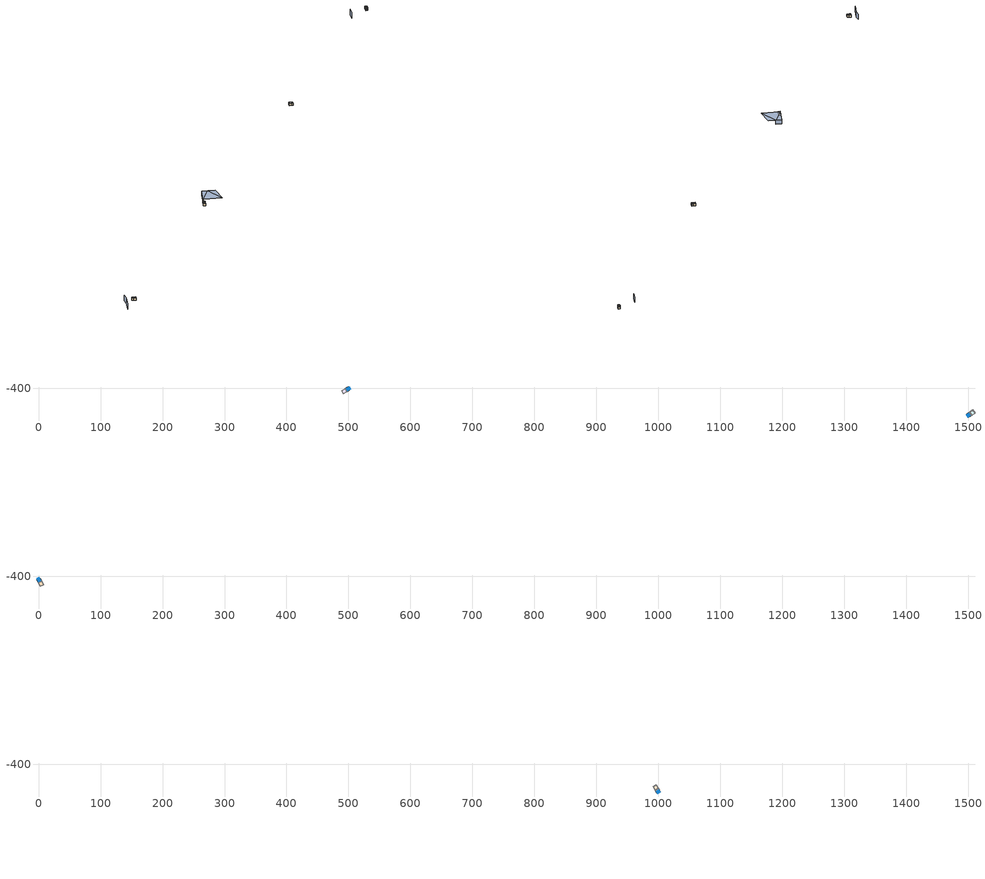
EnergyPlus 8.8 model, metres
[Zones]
1Perim
 floor adiabatic (115mmSandLimeBrick): 501.41,-403.38 497.55,-405.59 494.57,-400.38 498.42,-398.17 z0
 wall outside (U0-5): 501.41,-403.38 498.42,-398.17 z0:6.32
 wall to 1Core (115mmSandLimeBrick): 494.57,-400.38 497.55,-405.59 z0:6.32
 wall adiabatic (115mmSandLimeBrick): 498.42,-398.17 494.57,-400.38 / 497.55,-405.59 501.41,-403.38 z0:6.32
 window (Single): 501.36,-403.29 498.47,-398.26 z0.85:2.16
 ceiling adiabatic (115mmSandLimeBrick): 501.41,-403.38 498.42,-398.17 495.85,-399.65 498.84,-404.85 z6.32
 roof outside (U0-4): 498.84,-404.85 495.85,-399.65 494.57,-400.38 497.55,-405.59 z6.32
1Core
 floor adiabatic (115mmSandLimeBrick): 497.55,-405.59 491.86,-408.85 488.88,-403.65 494.57,-400.38 z0
 wall adiabatic (115mmSandLimeBrick): 494.57,-400.38 488.88,-403.65 491.86,-408.85 497.55,-405.59 z0:6.32
 ceiling adiabatic (115mmSandLimeBrick): 497.55,-405.59 494.57,-400.38 490.77,-402.56 493.76,-407.76 z6.32
 roof outside (U0-4): 493.76,-407.76 490.77,-402.56 488.88,-403.65 491.86,-408.85 z6.32
3Perim
 floor adiabatic (115mmSandLimeBrick): 1498.46,-440.68 1502.19,-438.27 1505.44,-443.31 1501.71,-445.72 z0
 wall outside (U0-5): 1498.46,-440.68 1501.71,-445.72 z0:6.32
 wall to 3Core (115mmSandLimeBrick): 1505.44,-443.31 1502.19,-438.27 z0:6.32
 wall adiabatic (115mmSandLimeBrick): 1501.71,-445.72 1505.44,-443.31 / 1502.19,-438.27 1498.46,-440.68 z0:6.32
 window (Single): 1498.51,-440.77 1501.66,-445.64 z0.85:2.16
 ceiling adiabatic (115mmSandLimeBrick): 1498.46,-440.68 1501.71,-445.72 1504.2,-444.12 1500.94,-439.08 z6.32
 roof outside (U0-4): 1500.94,-439.08 1504.2,-444.12 1505.44,-443.31 1502.19,-438.27 z6.32
3Core
 floor adiabatic (115mmSandLimeBrick): 1502.19,-438.27 1507.7,-434.71 1510.95,-439.75 1505.44,-443.31 z0
 wall adiabatic (115mmSandLimeBrick): 1505.44,-443.31 1510.95,-439.75 1507.7,-434.71 1502.19,-438.27 z0:6.32
 ceiling adiabatic (115mmSandLimeBrick): 1502.19,-438.27 1505.44,-443.31 1509.12,-440.94 1505.86,-435.9 z6.32
 roof outside (U0-4): 1505.86,-435.9 1509.12,-440.94 1510.95,-439.75 1507.7,-434.71 z6.32
0Perim
 floor adiabatic (115mmSandLimeBrick): 2.66,-403.69 4.85,-407.55 -0.37,-410.51 -2.56,-406.65 z6.32
 wall outside (U0-5): 2.66,-403.69 -2.56,-406.65 z6.32:12.64
 wall to 0Core (115mmSandLimeBrick): -0.37,-410.51 4.85,-407.55 z6.32:12.64
 wall adiabatic (115mmSandLimeBrick): -2.56,-406.65 -0.37,-410.51 / 4.85,-407.55 2.66,-403.69 z6.32:12.64
 window (Single): 2.57,-403.74 -2.47,-406.6 z7.17:11.09
 ceiling adiabatic (115mmSandLimeBrick): 2.66,-403.69 -2.56,-406.65 -1.1,-409.23 4.12,-406.27 z12.64
 roof outside (U0-4): 4.12,-406.27 -1.1,-409.23 -0.37,-410.51 4.85,-407.55 z12.64
0Core
 floor adiabatic (115mmSandLimeBrick): 4.85,-407.55 8.08,-413.26 2.87,-416.22 -0.37,-410.51 z6.32
 wall adiabatic (115mmSandLimeBrick): -0.37,-410.51 2.87,-416.22 8.08,-413.26 4.85,-407.55 z6.32:12.64
 ceiling adiabatic (115mmSandLimeBrick): 4.85,-407.55 -0.37,-410.51 1.79,-414.32 7.01,-411.36 z12.64
 roof outside (U0-4): 7.01,-411.36 1.79,-414.32 2.87,-416.22 8.08,-413.26 z12.64
2Perim
 floor adiabatic (115mmSandLimeBrick): 997.42,-445.45 995.02,-441.71 1000.08,-438.47 1002.47,-442.21 z12.64
 wall outside (U0-5): 997.42,-445.45 1002.47,-442.21 z12.64:18.96
 wall to 2Core (115mmSandLimeBrick): 1000.08,-438.47 995.02,-441.71 z12.64:18.96
 wall adiabatic (115mmSandLimeBrick): 1002.47,-442.21 1000.08,-438.47 / 995.02,-441.71 997.42,-445.45 z12.64:18.96
 window (Single): 997.5,-445.39 1002.39,-442.27 z13.49:17.41
 ceiling adiabatic (115mmSandLimeBrick): 997.42,-445.45 1002.47,-442.21 1000.87,-439.72 995.82,-442.95 z18.96
 roof outside (U0-4): 995.82,-442.95 1000.87,-439.72 1000.08,-438.47 995.02,-441.71 z18.96
2Core
 floor adiabatic (115mmSandLimeBrick): 995.02,-441.71 991.48,-436.18 996.54,-432.95 1000.08,-438.47 z12.64
 wall adiabatic (115mmSandLimeBrick): 1000.08,-438.47 996.54,-432.95 991.48,-436.18 995.02,-441.71 z12.64:18.96
 ceiling adiabatic (115mmSandLimeBrick): 995.02,-441.71 1000.08,-438.47 997.72,-434.79 992.66,-438.02 z18.96
 roof outside (U0-4): 992.66,-438.02 997.72,-434.79 996.54,-432.95 991.48,-436.18 z18.96
shading: -35.15,-408 -11.09,-394.41 / -11.09,-394.41 -3,-384.88 / 1450.64,-420.87 1465.41,-411.29 z0:16.97; 540.83,-393.77 533.11,-380.27 / 533.11,-380.27 499.18,-399.5 z0:12.96; 551,-411.78 540.83,-393.77 525.49,-441.94 z12.96; 499.18,-399.5 525.49,-441.94 540.83,-393.77 z12.96; 499.18,-399.5 540.83,-393.77 533.11,-380.27 z12.96
[Site:GroundTemperature:BuildingSurface]
14, 14, 14, 14, 14, 14, 14, 14, 14, 14, 14, 14
[Site:GroundReflectance]
0.2, 0.2, 0.2, 0.2, 0.2, 0.2, 0.2, 0.2, 0.2, 0.2, 0.2, 0.2
[Site:GroundReflectance:SnowModifier]
1, 1
[Building]
Building: North Axis {deg}=0; Terrain=Suburbs; Loads Convergence Tolerance Value=.04; Temperature Convergence Tolerance Value {deltaC}=.4; Solar Distribution=MinimalShadowing; Maximum Number of Warmup Days=25
[Construction]
115mmSandLimeBrick: Plaster_0.005_115mmSandLimeBrick, Sand-Lime Brick_0.08_115mmSandLimeBrick, Plaster_0.08_115mmSandLimeBrick
U0-5: XPS Board_0.01_U0-5, General Concrete_0.2_U0-5
U0-4: XPS Board_0.06_U0-4, General Concrete_0.2_U0-4
Single: Generic Clear Glass 6mm_0.006_Single
[Material] Roughness=Rough; Thermal Absorptance=0.9
Name | Thickness {m} | Conductivity {W/m-K} | Density {kg/m3} | Specific Heat {J/kg-K} | Solar Absorptance | Visible Absorptance
Plaster_0.005_115mmSandLimeBrick | 0.005 | 1 | 2000 | 1130 | 0.6 | 0.6
Sand-Lime Brick_0.08_115mmSandLimeBrick | 0.08 | 0.56 | 1200 | 1000 | 0.6 | 0.6
Plaster_0.08_115mmSandLimeBrick | 0.08 | 1 | 2000 | 1130 | 0.6 | 0.6
XPS Board_0.01_U0-5 | 0.01 | 0.034 | 35 | 1400 | 0.6 | 0.6
General Concrete_0.2_U0-5; General Concrete_0.2_U0-4 | 0.2 | 2 | 2400 | 950 | 0.7 | 0.7
XPS Board_0.06_U0-4 | 0.06 | 0.034 | 35 | 1400 | 0.6 | 0.6
[WindowMaterial:Glazing]
Generic Clear Glass 6mm_0.006_Single: Optical Data Type=SpectralAverage; Window Glass Spectral Data Set=SpectralAverage; Thickness {m}=0.006; Solar Transmittance at Normal Incidence=0.68; Front Side Solar Reflectance at Normal Incidence=0.09; Back Side Solar Reflectance at Normal Incidence=0.1; Visible Transmittance at Normal Incidence=0.81; Front Side Visible Reflectance at Normal Incidence=0.11; Back Side Visible Reflectance at Normal Incidence=0.12; Infrared Transmittance at Normal Incidence=0; Front Side Infrared Hemispherical Emissivity=0.2; Back Side Infrared Hemispherical Emissivity=0.2; Conductivity {W/m-K}=0.9; Dirt Correction Factor for Solar and Visible Transmittance=1
[EnergyManagementSystem:Sensor]
Name | Output:Variable or Output:Meter Index Key | Output:Variable or Output:Meter
OutdoorTemp | Environment | Site Outdoor Air Drybulb Temperature
OutdoorRelHumid | Environment | Site Outdoor Air Relative Humidity
USRNATVENT_0Perim; USRNATVENT_1Perim; USRNATVENT_2Perim; USRNATVENT_3Perim | AllOff | Schedule Value
[Zone] Type=1; Multiplier=1; Zone Inside Convection Algorithm=TARP; Zone Outside Convection Algorithm=DOE-2
Name | Volume {m3} | Floor Area {m2}
0Perim; 1Perim; 2Perim; 3Perim | 168.435 | 26.6559
0Core; 1Core; 2Core; 3Core | 248.741 | 39.3647
[People] Number of People Schedule=60HrWk; Number of People Calculation Method=People/Area; People per Zone Floor Area {person/m2}=0.25; Fraction Radiant=0.3; Sensible Heat Fraction=AUTOCALCULATE; Carbon Dioxide Generation Rate {m3/s-W}=3.82e-08; Enable ASHRAE 55 Comfort Warnings=No; Mean Radiant Temperature Calculation Type=ZoneAveraged; Clothing Insulation Calculation Method=DynamicClothingModelASHRAE55; Thermal Comfort Model 1 Type=AdaptiveASH55
Name | Zone or ZoneList | Activity Level Schedule | Work Efficiency Schedule | Air Velocity Schedule
People 0Perim | 0Perim | 0PerimPeopleActivity | 0PerimWorkEfficiency | 0PerimAirVelocity
People 0Core | 0Core | 0CorePeopleActivity | 0CoreWorkEfficiency | 0CoreAirVelocity
People 1Perim | 1Perim | 1PerimPeopleActivity | 1PerimWorkEfficiency | 1PerimAirVelocity
People 1Core | 1Core | 1CorePeopleActivity | 1CoreWorkEfficiency | 1CoreAirVelocity
People 2Perim | 2Perim | 2PerimPeopleActivity | 2PerimWorkEfficiency | 2PerimAirVelocity
People 2Core | 2Core | 2CorePeopleActivity | 2CoreWorkEfficiency | 2CoreAirVelocity
People 3Perim | 3Perim | 3PerimPeopleActivity | 3PerimWorkEfficiency | 3PerimAirVelocity
People 3Core | 3Core | 3CorePeopleActivity | 3CoreWorkEfficiency | 3CoreAirVelocity
[ElectricEquipment] Schedule=AllOn; Design Level Calculation Method=Watts/Area; Watts per Zone Floor Area {W/m2}=35; Fraction Latent=0; Fraction Radiant=.2; Fraction Lost=0
Name | Zone or ZoneList
0Perim Equipment 1 | 0Perim
0Core Equipment 1 | 0Core
1Perim Equipment 1 | 1Perim
1Core Equipment 1 | 1Core
2Perim Equipment 1 | 2Perim
2Core Equipment 1 | 2Core
3Perim Equipment 1 | 3Perim
3Core Equipment 1 | 3Core
[Lights] Schedule=AllOn; Design Level Calculation Method=Watts/Area; Watts per Zone Floor Area {W/m2}=20; Return Air Fraction=0; Fraction Radiant=.42; Fraction Visible=.18; Fraction Replaceable=1
Name | Zone or ZoneList
0Perim General lighting | 0Perim
0Core General lighting | 0Core
1Perim General lighting | 1Perim
1Core General lighting | 1Core
2Perim General lighting | 2Perim
2Core General lighting | 2Core
3Perim General lighting | 3Perim
3Core General lighting | 3Core
[ZoneControl:Thermostat]
Name | Zone or ZoneList | Control Type Schedule | Control 1
0Perim Thermostat | 0Perim | 0PerimZoneControlTypeSched | Dual Setpoint - Zone 0Perim
0Core Thermostat | 0Core | 0CoreZoneControlTypeSched | Dual Setpoint - Zone 0Core
1Perim Thermostat | 1Perim | 1PerimZoneControlTypeSched | Dual Setpoint - Zone 1Perim
1Core Thermostat | 1Core | 1CoreZoneControlTypeSched | Dual Setpoint - Zone 1Core
2Perim Thermostat | 2Perim | 2PerimZoneControlTypeSched | Dual Setpoint - Zone 2Perim
2Core Thermostat | 2Core | 2CoreZoneControlTypeSched | Dual Setpoint - Zone 2Core
3Perim Thermostat | 3Perim | 3PerimZoneControlTypeSched | Dual Setpoint - Zone 3Perim
3Core Thermostat | 3Core | 3CoreZoneControlTypeSched | Dual Setpoint - Zone 3Core
[ThermostatSetpoint:DualSetpoint]
Name | Heating Setpoint Temperature Schedule | Cooling Setpoint Temperature Schedule
Dual Setpoint - Zone 0Perim | 0PerimHeating_SP_Sch | 0PerimCooling_SP_Sch
Dual Setpoint - Zone 0Core | 0CoreHeating_SP_Sch | 0CoreCooling_SP_Sch
Dual Setpoint - Zone 1Perim | 1PerimHeating_SP_Sch | 1PerimCooling_SP_Sch
Dual Setpoint - Zone 1Core | 1CoreHeating_SP_Sch | 1CoreCooling_SP_Sch
Dual Setpoint - Zone 2Perim | 2PerimHeating_SP_Sch | 2PerimCooling_SP_Sch
Dual Setpoint - Zone 2Core | 2CoreHeating_SP_Sch | 2CoreCooling_SP_Sch
Dual Setpoint - Zone 3Perim | 3PerimHeating_SP_Sch | 3PerimCooling_SP_Sch
Dual Setpoint - Zone 3Core | 3CoreHeating_SP_Sch | 3CoreCooling_SP_Sch
[Zone equipment]
0Perim: 0Perim Ideal Loads Air
0Core: 0Core Ideal Loads Air
1Perim: 1Perim Ideal Loads Air
1Core: 1Core Ideal Loads Air
2Perim: 2Perim Ideal Loads Air
2Core: 2Core Ideal Loads Air
3Perim: 3Perim Ideal Loads Air
3Core: 3Core Ideal Loads Air
[ZoneHVAC:IdealLoadsAirSystem] Maximum Heating Supply Air Temperature {C}=30; Minimum Cooling Supply Air Temperature {C}=18; Maximum Heating Supply Air Humidity Ratio {kgWater/kgDryAir}=0.01; Minimum Cooling Supply Air Humidity Ratio {kgWater/kgDryAir}=0.008; Heating Limit=NoLimit; Maximum Heating Air Flow Rate {m3/s}=100; Cooling Limit=NoLimit; Maximum Cooling Air Flow Rate {m3/s}=100; Heating Availability Schedule=AllOn; Cooling Availability Schedule=AllOn; Dehumidification Control Type=None; Humidification Control Type=None; Demand Controlled Ventilation Type=OccupancySchedule; Outdoor Air Economizer Type=NoEconomizer; Heat Recovery Type=None; Sensible Heat Recovery Effectiveness=0.7; Latent Heat Recovery Effectiveness=0.65
Name | Design Specification Outdoor Air Object
0Perim Ideal Loads Air | 0PerimMinFreshAir
0Core Ideal Loads Air | 0CoreMinFreshAir
1Perim Ideal Loads Air | 1PerimMinFreshAir
1Core Ideal Loads Air | 1CoreMinFreshAir
2Perim Ideal Loads Air | 2PerimMinFreshAir
2Core Ideal Loads Air | 2CoreMinFreshAir
3Perim Ideal Loads Air | 3PerimMinFreshAir
3Core Ideal Loads Air | 3CoreMinFreshAir
[DesignSpecification:OutdoorAir] Outdoor Air Method=Sum; Outdoor Air Flow per Person {m3/s-person}=0.0005; Outdoor Air Flow per Zone Floor Area {m3/s-m2}=0.0005; Outdoor Air Schedule=30HrWk
0PerimMinFreshAir; 0CoreMinFreshAir; 1PerimMinFreshAir; 1CoreMinFreshAir; 2PerimMinFreshAir; 2CoreMinFreshAir; 3PerimMinFreshAir; 3CoreMinFreshAir
[ZoneVentilation:DesignFlowRate] Schedule=AllOn; Design Flow Rate Calculation Method=AirChanges/Hour; Air Changes per Hour {1/hr}=0; Ventilation Type=NATURAL; Fan Pressure Rise {Pa}=0; Fan Total Efficiency=1; Constant Term Coefficient=1; Temperature Term Coefficient=0; Velocity Term Coefficient=0; Velocity Squared Term Coefficient=0; Minimum Indoor Temperature {C}=18; Delta Temperature {deltaC}=1; Maximum Wind Speed {m/s}=40
Name | Zone or ZoneList
0Perim ScheduledVent | 0Perim
1Perim ScheduledVent | 1Perim
2Perim ScheduledVent | 2Perim
3Perim ScheduledVent | 3Perim
[EnergyManagementSystem:Actuator] Actuated Component Type=Schedule:Constant; Actuated Component Control Type=Schedule Value
Name | Actuated Component Unique
NATVENT_AVAIL_SCHED_ACTUATOR_0Perim | NATVENT_AVAIL_SCHED_0Perim
NATVENT_AVAIL_SCHED_ACTUATOR_1Perim | NATVENT_AVAIL_SCHED_1Perim
NATVENT_AVAIL_SCHED_ACTUATOR_2Perim | NATVENT_AVAIL_SCHED_2Perim
NATVENT_AVAIL_SCHED_ACTUATOR_3Perim | NATVENT_AVAIL_SCHED_3Perim
[EnergyManagementSystem:ProgramCallingManager]
My 0Perim_Setpoint_Schedule_Calculator_Example: BeginTimestepBeforePredictor; 0Perim_ErlEnforceBinary
My 1Perim_Setpoint_Schedule_Calculator_Example: BeginTimestepBeforePredictor; 1Perim_ErlEnforceBinary
My 2Perim_Setpoint_Schedule_Calculator_Example: BeginTimestepBeforePredictor; 2Perim_ErlEnforceBinary
My 3Perim_Setpoint_Schedule_Calculator_Example: BeginTimestepBeforePredictor; 3Perim_ErlEnforceBinary
[EnergyManagementSystem:Program]
0Perim_ErlEnforceBinary: IF (USRNATVENT_0Perim > 0); Set NATVENT_AVAIL_SCHED_ACTUATOR_0Perim = 1; ELSE; Set NATVENT_AVAIL_SCHED_ACTUATOR_0Perim = 0; ENDIF
1Perim_ErlEnforceBinary: IF (USRNATVENT_1Perim > 0); Set NATVENT_AVAIL_SCHED_ACTUATOR_1Perim = 1; ELSE; Set NATVENT_AVAIL_SCHED_ACTUATOR_1Perim = 0; ENDIF
2Perim_ErlEnforceBinary: IF (USRNATVENT_2Perim > 0); Set NATVENT_AVAIL_SCHED_ACTUATOR_2Perim = 1; ELSE; Set NATVENT_AVAIL_SCHED_ACTUATOR_2Perim = 0; ENDIF
3Perim_ErlEnforceBinary: IF (USRNATVENT_3Perim > 0); Set NATVENT_AVAIL_SCHED_ACTUATOR_3Perim = 1; ELSE; Set NATVENT_AVAIL_SCHED_ACTUATOR_3Perim = 0; ENDIF
[ZoneVentilation:WindandStackOpenArea] Opening Effectiveness=0; Effective Angle {deg}=0; Discharge Coefficient for Opening=0.6; Minimum Indoor Temperature {C}=22; Maximum Indoor Temperature {C}=100; Delta Temperature {deltaC}=1; Minimum Outdoor Temperature {C}=22; Maximum Outdoor Temperature {C}=26; Maximum Wind Speed {m/s}=40
Name | Zone | Opening Area {m2} | Opening Area Fraction Schedule | Height Difference {m}
0PerimNatVent_Buoy | 0Perim | 18.1984 | NATVENT_AVAIL_SCHED_0Perim | 0.980515
1PerimNatVent_Buoy | 1Perim | 6.06612 | NATVENT_AVAIL_SCHED_1Perim | 0.326838
2PerimNatVent_Buoy | 2Perim | 18.1984 | NATVENT_AVAIL_SCHED_2Perim | 0.980515
3PerimNatVent_Buoy | 3Perim | 6.06612 | NATVENT_AVAIL_SCHED_3Perim | 0.326838
[ZoneInfiltration:DesignFlowRate] Schedule=On; Design Flow Rate Calculation Method=AirChanges/Hour; Air Changes per Hour {1/hr}=0.05; Constant Term Coefficient=1; Temperature Term Coefficient=0; Velocity Term Coefficient=0; Velocity Squared Term Coefficient=0
Name | Zone or ZoneList
0PerimInfiltration | 0Perim
1PerimInfiltration | 1Perim
2PerimInfiltration | 2Perim
3PerimInfiltration | 3Perim
[WaterUse:Equipment]
Name | Peak Flow Rate {m3/s} | Flow Rate Fraction Schedule | Target Temperature Schedule | Hot Water Supply Temperature Schedule | Cold Water Supply Temperature Schedule
DHW 0Perim | 0 | equipOffice | DHW Supply Temperature 0Perim | DHW Supply Temperature 0Perim | DHW Mains Temperature 0Perim
DHW 0Core | 1.09346e-05 | 60HrWk | DHW Supply Temperature 0Core | DHW Supply Temperature 0Core | DHW Mains Temperature 0Core
DHW 1Perim | 0 | equipOffice | DHW Supply Temperature 1Perim | DHW Supply Temperature 1Perim | DHW Mains Temperature 1Perim
DHW 1Core | 1.09346e-05 | 60HrWk | DHW Supply Temperature 1Core | DHW Supply Temperature 1Core | DHW Mains Temperature 1Core
DHW 2Perim | 0 | equipOffice | DHW Supply Temperature 2Perim | DHW Supply Temperature 2Perim | DHW Mains Temperature 2Perim
DHW 2Core | 1.09346e-05 | 60HrWk | DHW Supply Temperature 2Core | DHW Supply Temperature 2Core | DHW Mains Temperature 2Core
DHW 3Perim | 0 | equipOffice | DHW Supply Temperature 3Perim | DHW Supply Temperature 3Perim | DHW Mains Temperature 3Perim
DHW 3Core | 1.09346e-05 | 60HrWk | DHW Supply Temperature 3Core | DHW Supply Temperature 3Core | DHW Mains Temperature 3Core
[Schedule:Constant]
On: On/Off, 1
0PerimPeopleActivity; 0CorePeopleActivity; 1PerimPeopleActivity; 1CorePeopleActivity; 2PerimPeopleActivity; 2CorePeopleActivity; 3PerimPeopleActivity; 3CorePeopleActivity: Any Number, 125.28
0PerimAirVelocity; 0CoreAirVelocity; 1PerimAirVelocity; 1CoreAirVelocity; 2PerimAirVelocity; 2CoreAirVelocity; 3PerimAirVelocity; 3CoreAirVelocity: Any Number, 0.2
0PerimWorkEfficiency; 0CoreWorkEfficiency; 1PerimWorkEfficiency; 1CoreWorkEfficiency; 2PerimWorkEfficiency; 2CoreWorkEfficiency; 3PerimWorkEfficiency; 3CoreWorkEfficiency: Any Number, 0
0PerimHeating_SP_Sch; 0PerimCooling_SP_Sch; 0CoreHeating_SP_Sch; 0CoreCooling_SP_Sch; 1PerimHeating_SP_Sch; 1PerimCooling_SP_Sch; 1CoreHeating_SP_Sch; 1CoreCooling_SP_Sch; 2PerimHeating_SP_Sch; 2PerimCooling_SP_Sch; 2CoreHeating_SP_Sch; 2CoreCooling_SP_Sch; 3PerimHeating_SP_Sch; 3PerimCooling_SP_Sch; 3CoreHeating_SP_Sch; 3CoreCooling_SP_Sch: Temperature, 22
0PerimZoneControlTypeSched; 0CoreZoneControlTypeSched; 1PerimZoneControlTypeSched; 1CoreZoneControlTypeSched; 2PerimZoneControlTypeSched; 2CoreZoneControlTypeSched; 3PerimZoneControlTypeSched; 3CoreZoneControlTypeSched: Any Number, 4
NATVENT_AVAIL_SCHED_0Perim; NATVENT_AVAIL_SCHED_1Perim; NATVENT_AVAIL_SCHED_2Perim; NATVENT_AVAIL_SCHED_3Perim: Fraction, 1
DHW Supply Temperature 0Perim; DHW Supply Temperature 0Core; DHW Supply Temperature 1Perim; DHW Supply Temperature 1Core; DHW Supply Temperature 2Perim; DHW Supply Temperature 2Core; DHW Supply Temperature 3Perim; DHW Supply Temperature 3Core: Temperature, 65
DHW Mains Temperature 0Perim; DHW Mains Temperature 0Core; DHW Mains Temperature 1Perim; DHW Mains Temperature 1Core; DHW Mains Temperature 2Perim; DHW Mains Temperature 2Core; DHW Mains Temperature 3Perim; DHW Mains Temperature 3Core: Temperature, 10
[Schedule:Year]
60HrWk: 60HrWk, 1, 1, 12, 31
30HrWk: 30HrWk, 1, 1, 12, 31
AllOn: AllOn, 1, 1, 12, 31
equipOffice: equipOffice, 1, 1, 12, 31
AllOff: AllOff, 1, 1, 12, 31
[Schedule:Week:Daily]
60HrWk: 60HrWkDay, 60HrWkDay, 60HrWkDay, 60HrWkDay, 60HrWkDay, 60HrWkDay, 60HrWkDay, 60HrWkDay, 60HrWkDay, 60HrWkDay, 60HrWkDay, 60HrWkDay
30HrWk: 30HrWkDay, 30HrWkDay, 30HrWkDay, 30HrWkDay, 30HrWkDay, 30HrWkDay, 30HrWkDay, 30HrWkDay, 30HrWkDay, 30HrWkDay, 30HrWkDay, 30HrWkDay
AllOn: AllOn, AllOn, AllOn, AllOn, AllOn, AllOn, AllOn, AllOn, AllOn, AllOn, AllOn, AllOn
equipOffice: equipOfficeWeekEnd, equipOffice, equipOffice, equipOffice, equipOffice, equipOffice, equipOfficeWeekEnd, equipOfficeWeekEnd, equipOffice, equipOffice, equipOffice, equipOffice
AllOff: AllOff, AllOff, AllOff, AllOff, AllOff, AllOff, AllOff, AllOff, AllOff, AllOff, AllOff, AllOff
[Schedule:Day:Hourly]
60HrWkDay: 0.2, 0.2, 0.2, 0.2, 0.2, 0.2, 0.2, 0.4, 0.8, 0.8, 1, 1, 0.8, 1, 1, 1, 0.8, 0.4, 0.2, 0.2, 0.2, 0.2, 0.2, 0.2
30HrWkDay; equipOffice; equipOfficeWeekEnd: 0.1, 0.1, 0.1, 0.1, 0.1, 0.1, 0.1, 0.2, 0.4, 0.6, 0.8, 0.8, 0.4, 0.6, 0.8, 0.8, 0.4, 0.2, 0.1, 0.1, 0.1, 0.1, 0.1, 0.1
AllOn: 1, 1, 1, 1, 1, 1, 1, 1, 1, 1, 1, 1, 1, 1, 1, 1, 1, 1, 1, 1, 1, 1, 1, 1
AllOff: 0, 0, 0, 0, 0, 0, 0, 0, 0, 0, 0, 0, 0, 0, 0, 0, 0, 0, 0, 0, 0, 0, 0, 0
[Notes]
----  This file was generated with Archsim v.4.0.2.17
-------------------------ERL SENSORS--------------------------
115mmSandLimeBrick GasType: Partition
